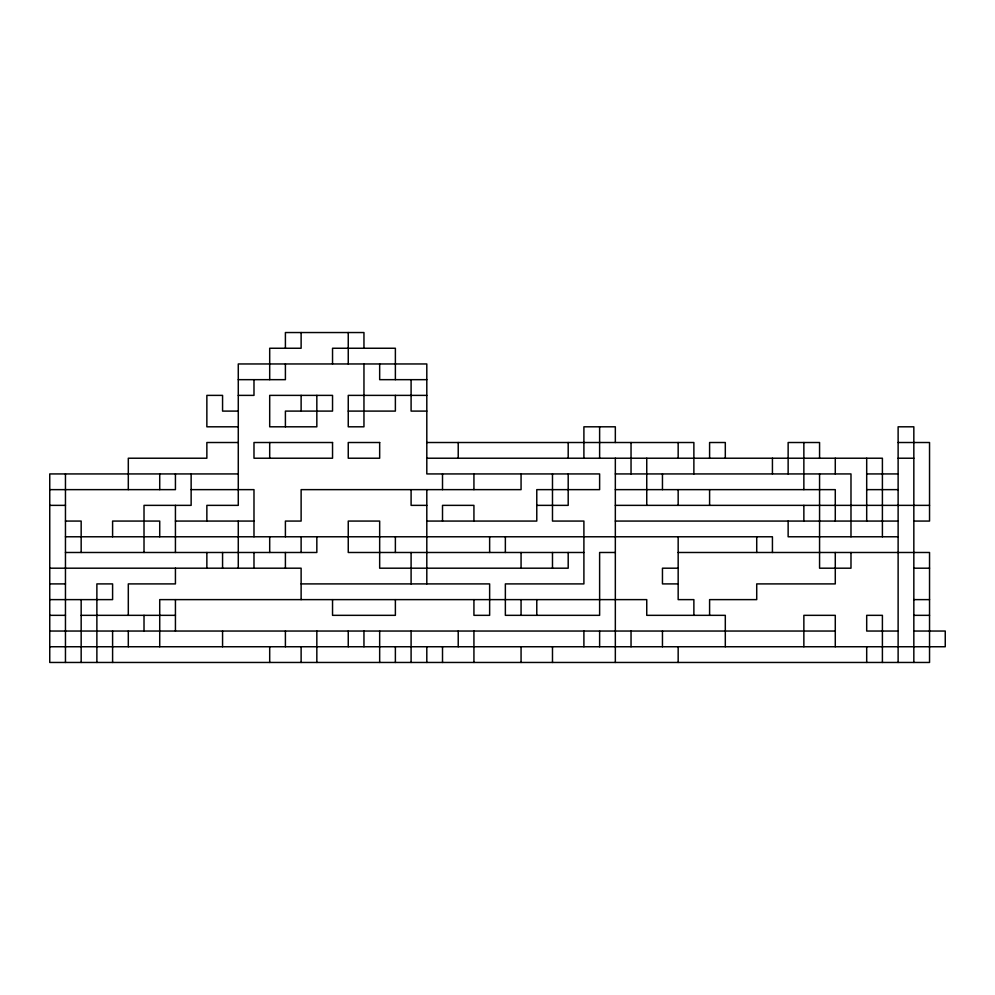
<?xml version="1.0" encoding="UTF-8"?>
<svg xmlns="http://www.w3.org/2000/svg" width="995" height="995" viewBox="0 0 995 995"><rect width="100%" height="100%" fill="white"/><g stroke="black" fill="none" stroke-linecap="round" stroke-linejoin="round"><path stroke-width="1.49" d="M238.278 379.667L285.403 379.667L285.403 363.959M426.805 379.667L379.667 379.667L379.667 363.959M238.278 395.376L253.986 395.376L253.986 379.667M426.805 395.376L348.25 395.376L348.25 426.805L363.959 426.805L363.959 363.959M238.278 411.097L222.569 411.097L222.569 395.376L206.86 395.376L206.86 426.805L238.278 426.805M348.25 411.097L395.376 411.097L395.376 395.376M426.805 411.097L411.097 411.097L411.097 379.667M238.278 442.514L206.86 442.514L206.86 458.222L128.305 458.222L128.305 489.639M426.805 442.514L693.876 442.514L693.876 473.931M898.124 442.514L929.541 442.514L929.541 521.069L913.833 521.069M426.805 458.222L882.403 458.222L882.403 536.778M898.124 458.222L913.833 458.222M238.278 473.931L49.75 473.931L49.75 662.459L929.541 662.459L929.541 552.486L678.167 552.486M615.333 473.931L850.986 473.931L850.986 536.778M866.695 473.931L898.124 473.931M49.75 489.639L175.431 489.639L175.431 473.931M191.139 489.639L253.986 489.639L253.986 536.778M615.333 489.639L835.278 489.639L835.278 521.069M866.695 489.639L898.124 489.639M49.75 505.36L65.459 505.36M426.805 505.36L411.097 505.36L411.097 489.639M536.778 505.36L568.195 505.36L568.195 473.931M615.333 505.36L929.541 505.36M65.459 521.069L81.167 521.069L81.167 552.486M175.431 521.069L253.986 521.069M426.805 521.069L536.778 521.069L536.778 489.639L599.624 489.639L599.624 473.931L426.805 473.931L426.805 363.959L238.278 363.959L238.278 505.36L206.86 505.36L206.86 521.069M615.333 521.069L898.124 521.069M65.459 536.778L772.431 536.778L772.431 552.486M898.124 536.778L788.139 536.778L788.139 521.069M65.459 552.486L316.833 552.486L316.833 536.778M583.903 552.486L348.25 552.486L348.25 521.069L379.667 521.069L379.667 568.195L568.195 568.195L568.195 552.486M615.333 552.486L599.624 552.486L599.624 615.333L505.36 615.333L505.36 583.903L583.903 583.903L583.903 521.069L552.486 521.069L552.486 473.931M49.75 568.195L301.124 568.195L301.124 599.624M678.167 568.195L662.459 568.195L662.459 583.903L678.167 583.903M913.833 568.195L929.541 568.195M49.75 583.903L65.459 583.903M301.124 583.903L489.639 583.903L489.639 615.333L473.931 615.333L473.931 599.624M49.75 599.624L112.597 599.624L112.597 583.903L96.876 583.903L96.876 662.459M913.833 599.624L929.541 599.624M49.75 615.333L65.459 615.333M81.167 615.333L175.431 615.333M913.833 615.333L929.541 615.333M49.75 631.041L835.278 631.041M898.124 631.041L866.695 631.041L866.695 615.333L882.403 615.333L882.403 662.459M913.833 631.041L945.25 631.041L945.25 646.75L49.75 646.75M913.833 662.459L913.833 426.805L898.124 426.805L898.124 662.459M866.695 458.222L866.695 521.069M866.695 646.75L866.695 662.459M850.986 552.486L850.986 568.195L819.569 568.195L819.569 473.931M835.278 458.222L835.278 473.931M835.278 552.486L835.278 583.903L756.722 583.903L756.722 599.624L709.597 599.624L709.597 615.333M835.278 646.75L835.278 615.333L803.861 615.333L803.861 646.75M819.569 458.222L819.569 442.514L788.139 442.514L788.139 473.931M803.861 442.514L803.861 489.639M803.861 505.36L803.861 521.069M772.431 458.222L772.431 473.931M756.722 536.778L756.722 552.486M725.305 458.222L725.305 442.514L709.597 442.514L709.597 458.222M725.305 646.75L725.305 615.333L646.75 615.333L646.75 599.624L159.722 599.624L159.722 646.75M709.597 489.639L709.597 505.36M693.876 615.333L693.876 599.624L678.167 599.624L678.167 536.778M678.167 442.514L678.167 458.222M678.167 489.639L678.167 505.36M678.167 646.75L678.167 662.459M662.459 473.931L662.459 489.639M662.459 631.041L662.459 646.75M646.75 458.222L646.75 505.36M631.041 442.514L631.041 473.931M631.041 631.041L631.041 646.75M615.333 442.514L615.333 426.805L583.903 426.805L583.903 458.222M615.333 458.222L615.333 662.459M599.624 426.805L599.624 458.222M599.624 631.041L599.624 646.75M583.903 631.041L583.903 646.75M568.195 442.514L568.195 458.222M552.486 552.486L552.486 568.195M552.486 646.75L552.486 662.459M536.778 599.624L536.778 615.333M521.069 473.931L521.069 489.639L301.124 489.639L301.124 521.069L285.403 521.069L285.403 536.778M521.069 552.486L521.069 568.195M521.069 599.624L521.069 615.333M521.069 646.75L521.069 662.459M505.36 536.778L505.36 552.486M489.639 536.778L489.639 552.486M473.931 473.931L473.931 489.639M473.931 521.069L473.931 505.36L442.514 505.36L442.514 521.069M473.931 631.041L473.931 662.459M458.222 442.514L458.222 458.222M458.222 631.041L458.222 646.75M442.514 473.931L442.514 489.639M442.514 646.75L442.514 662.459M426.805 489.639L426.805 583.903M426.805 646.75L426.805 662.459M411.097 552.486L411.097 583.903M411.097 631.041L411.097 662.459M395.376 379.667L395.376 348.25L332.541 348.25L332.541 363.959M395.376 536.778L395.376 552.486M395.376 599.624L395.376 615.333L332.541 615.333L332.541 599.624M395.376 646.75L395.376 662.459M379.667 631.041L379.667 662.459M363.959 348.25L363.959 332.541L285.403 332.541L285.403 348.25M363.959 631.041L363.959 646.75M348.25 332.541L348.25 363.959M348.25 631.041L348.25 646.75M316.833 395.376L316.833 426.805L269.695 426.805L269.695 395.376L332.541 395.376L332.541 411.097L285.403 411.097L285.403 426.805M316.833 631.041L316.833 662.459M301.124 332.541L301.124 348.25L269.695 348.25L269.695 379.667M301.124 395.376L301.124 411.097M301.124 536.778L301.124 552.486M301.124 646.75L301.124 662.459M285.403 552.486L285.403 568.195M285.403 631.041L285.403 646.75M269.695 442.514L269.695 458.222M269.695 536.778L269.695 552.486M269.695 646.75L269.695 662.459M253.986 552.486L253.986 568.195M238.278 521.069L238.278 568.195M222.569 552.486L222.569 568.195M222.569 631.041L222.569 646.75M206.86 552.486L206.86 568.195M191.139 473.931L191.139 505.36L144.014 505.36L144.014 552.486M175.431 505.36L175.431 552.486M175.431 568.195L175.431 583.903L128.305 583.903L128.305 615.333M175.431 599.624L175.431 631.041M159.722 473.931L159.722 489.639M159.722 536.778L159.722 521.069L112.597 521.069L112.597 536.778M144.014 615.333L144.014 631.041M128.305 631.041L128.305 646.75M112.597 631.041L112.597 662.459M81.167 599.624L81.167 662.459M65.459 473.931L65.459 662.459M332.541 442.514L253.986 442.514L253.986 458.222L332.541 458.222L332.541 442.514M379.667 442.514L348.25 442.514L348.25 458.222L379.667 458.222L379.667 442.514"/></g></svg>
